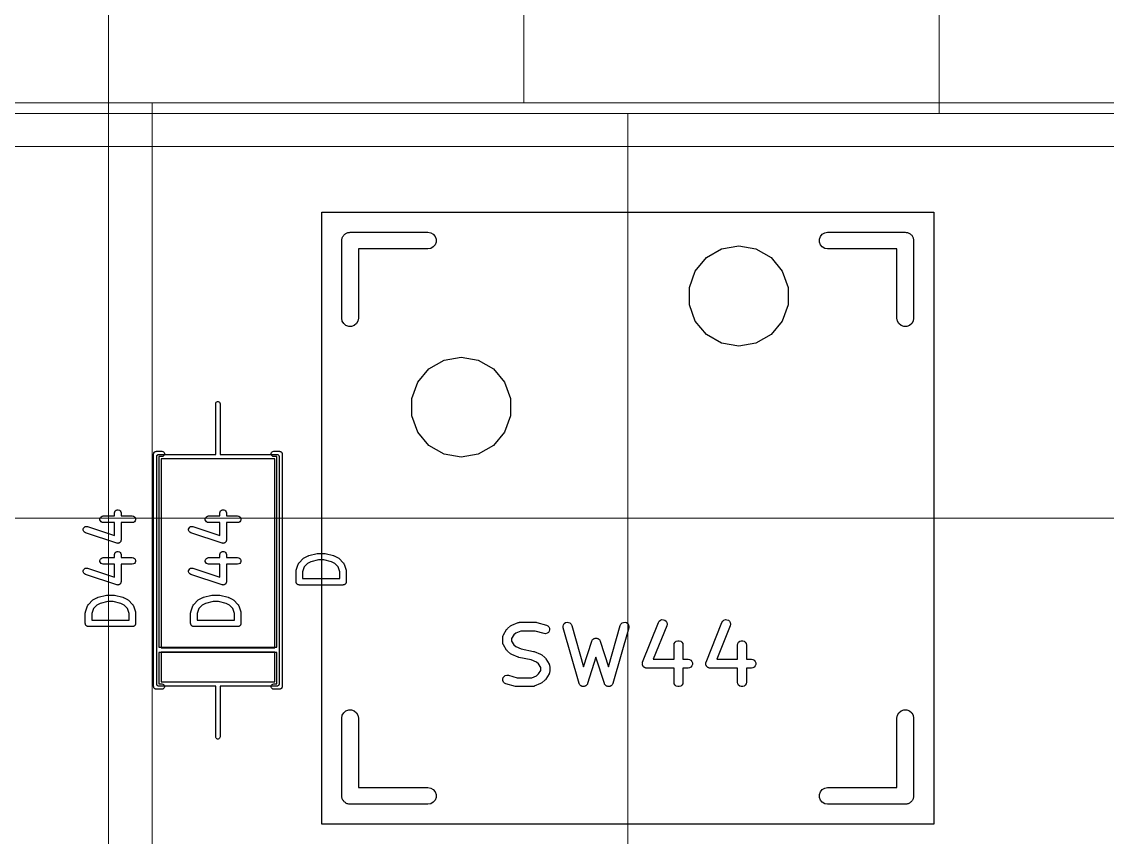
# Model space of a CAD drawing. Header units: millimetres. Extents: x 24 to 200, y 24 to 188.
# Drawn here: x 118.04 to 142.87, y 53.33 to 71.98 of the extents above; entities that cross this region are included whole.
import ezdxf

# ---------------------------------------------------------------- set-up
doc = ezdxf.new("R2010")
doc.units = ezdxf.units.MM
for name, color, linetype in [('3_SwitchPlate', 6, 'Continuous'), ('6_右天板', 230, 'Continuous'), ('7_PCBサンプル', 7, 'Continuous')]:
    doc.layers.add(name, color=color, linetype=linetype)
doc.layers.add('補助線', color=4, linetype='Continuous', lineweight=5, transparency=0.5)

# ---------------------------------------------------------------- blocks, each defined once
blk = doc.blocks.new('hhskb2-F.SilkS')
at = {"layer": '7_PCBサンプル'}
for p, q in [((112.334, -119.65), (112.337, -119.634)), ((112.334, -121.428), (112.334, -119.65)), ((112.337, -119.617), (112.343, -119.601)), ((112.337, -119.634), (112.337, -119.617)), ((112.343, -119.601), (112.346, -119.585)), ((112.346, -119.585), (112.354, -119.57)), ((112.354, -119.57), (112.36, -119.555)), ((112.36, -119.555), (112.371, -119.542)), ((112.371, -119.542), (112.379, -119.528)), ((112.379, -119.528), (112.392, -119.517)), ((112.392, -119.517), (112.403, -119.504)), ((112.403, -119.504), (112.417, -119.496)), ((112.417, -119.496), (112.43, -119.485)), ((112.43, -119.485), (112.445, -119.479)), ((112.445, -119.479), (112.46, -119.471)), ((112.46, -119.471), (112.476, -119.468)), ((112.476, -119.468), (112.492, -119.462)), ((112.492, -119.462), (112.509, -119.462)), ((112.509, -119.462), (112.525, -119.459)), ((112.525, -119.459), (114.303, -119.459)), ((114.303, -119.459), (114.368, -119.471)), ((114.368, -119.471), (114.425, -119.504)), ((114.425, -119.504), (114.468, -119.555)), ((114.468, -119.555), (114.491, -119.617)), ((114.491, -119.683), (114.468, -119.745)), ((114.491, -119.617), (114.491, -119.683)), ((123.259, -119.617), (123.282, -119.555)), ((123.259, -119.683), (123.259, -119.617)), ((123.282, -119.745), (123.259, -119.683)), ((123.282, -119.555), (123.325, -119.504)), ((123.325, -119.504), (123.382, -119.471)), ((123.382, -119.471), (123.447, -119.459)), ((123.447, -119.459), (125.225, -119.459)), ((125.225, -119.459), (125.241, -119.462)), ((125.241, -119.462), (125.258, -119.462)), ((125.258, -119.462), (125.274, -119.468)), ((125.274, -119.468), (125.29, -119.471)), ((125.29, -119.471), (125.305, -119.479)), ((125.305, -119.479), (125.32, -119.485)), ((125.32, -119.485), (125.333, -119.496)), ((125.333, -119.496), (125.347, -119.504)), ((125.347, -119.504), (125.358, -119.517)), ((125.358, -119.517), (125.371, -119.528)), ((125.371, -119.528), (125.379, -119.542)), ((125.379, -119.542), (125.39, -119.555)), ((125.39, -119.555), (125.396, -119.57)), ((125.396, -119.57), (125.404, -119.585)), ((125.404, -119.585), (125.407, -119.601)), ((125.407, -119.601), (125.413, -119.617)), ((125.413, -119.617), (125.413, -119.634)), ((125.413, -119.634), (125.415, -119.65)), ((125.415, -119.65), (125.415, -121.428)), ((114.303, -119.84), (112.715, -119.84)), ((112.715, -119.84), (112.715, -121.428)), ((114.368, -119.829), (114.303, -119.84)), ((114.425, -119.796), (114.368, -119.829)), ((114.468, -119.745), (114.425, -119.796)), ((120.677, -120.041), (121.023, -119.842)), ((121.023, -119.842), (121.415, -119.773)), ((121.415, -119.773), (121.807, -119.842)), ((121.807, -119.842), (122.153, -120.041)), ((123.325, -119.796), (123.282, -119.745)), ((123.382, -119.829), (123.325, -119.796)), ((123.447, -119.84), (123.382, -119.829)), ((125.034, -119.84), (123.447, -119.84)), ((125.034, -121.428), (125.034, -119.84)), ((120.421, -120.346), (120.677, -120.041)), ((122.153, -120.041), (122.409, -120.346)), ((120.285, -120.721), (120.421, -120.346)), ((122.409, -120.346), (122.545, -120.721)), ((120.285, -121.119), (120.285, -120.721)), ((122.545, -120.721), (122.545, -121.119)), ((120.421, -121.494), (120.285, -121.119)), ((122.545, -121.119), (122.409, -121.494)), ((112.346, -121.493), (112.334, -121.428)), ((112.715, -121.428), (112.704, -121.493)), ((125.046, -121.493), (125.034, -121.428)), ((125.415, -121.428), (125.404, -121.493)), ((112.379, -121.55), (112.346, -121.493)), ((112.43, -121.593), (112.379, -121.55)), ((112.492, -121.616), (112.43, -121.593)), ((112.558, -121.616), (112.492, -121.616)), ((112.62, -121.593), (112.558, -121.616)), ((112.671, -121.55), (112.62, -121.593)), ((112.704, -121.493), (112.671, -121.55)), ((120.677, -121.799), (120.421, -121.494)), ((122.409, -121.494), (122.153, -121.799)), ((125.079, -121.55), (125.046, -121.493)), ((125.13, -121.593), (125.079, -121.55)), ((125.192, -121.616), (125.13, -121.593)), ((125.258, -121.616), (125.192, -121.616)), ((125.32, -121.593), (125.258, -121.616)), ((125.371, -121.55), (125.32, -121.593)), ((125.404, -121.493), (125.371, -121.55)), ((121.023, -121.998), (120.677, -121.799)), ((122.153, -121.799), (121.807, -121.998)), ((121.415, -122.067), (121.023, -121.998)), ((121.807, -121.998), (121.415, -122.067)), ((114.327, -122.581), (114.673, -122.382)), ((114.673, -122.382), (115.065, -122.313)), ((115.065, -122.313), (115.457, -122.382)), ((115.457, -122.382), (115.803, -122.581)), ((114.071, -122.886), (114.327, -122.581)), ((115.803, -122.581), (116.059, -122.886)), ((113.935, -123.261), (114.071, -122.886)), ((116.059, -122.886), (116.195, -123.261)), ((113.935, -123.659), (113.935, -123.261)), ((116.195, -123.261), (116.195, -123.659)), ((114.071, -124.034), (113.935, -123.659)), ((116.195, -123.659), (116.059, -124.034)), ((114.327, -124.339), (114.071, -124.034)), ((116.059, -124.034), (115.803, -124.339)), ((114.673, -124.538), (114.327, -124.339)), ((115.803, -124.339), (115.457, -124.538)), ((108.03, -124.53), (108.031, -124.525)), ((108.03, -129.85), (108.03, -124.53)), ((108.031, -124.52), (108.033, -124.515)), ((108.031, -124.525), (108.031, -124.52)), ((108.033, -124.515), (108.034, -124.509)), ((108.034, -124.509), (108.036, -124.505)), ((108.036, -124.505), (108.038, -124.5)), ((108.038, -124.5), (108.041, -124.496)), ((108.041, -124.496), (108.044, -124.491)), ((108.044, -124.491), (108.048, -124.488)), ((108.048, -124.488), (108.051, -124.484)), ((108.051, -124.484), (108.056, -124.481)), ((108.056, -124.481), (108.06, -124.478)), ((108.06, -124.478), (108.065, -124.476)), ((108.065, -124.476), (108.069, -124.474)), ((108.069, -124.474), (108.075, -124.473)), ((108.075, -124.473), (108.08, -124.471)), ((108.08, -124.471), (108.085, -124.471)), ((108.085, -124.471), (108.09, -124.47)), ((108.09, -124.47), (108.22, -124.47)), ((108.22, -124.59), (108.15, -124.59)), ((108.15, -124.59), (108.15, -128.95)), ((108.22, -124.47), (108.241, -124.474)), ((108.241, -124.586), (108.22, -124.59)), ((108.241, -124.474), (108.259, -124.484)), ((108.259, -124.576), (108.241, -124.586)), ((108.259, -124.484), (108.272, -124.5)), ((108.272, -124.56), (108.259, -124.576)), ((108.272, -124.5), (108.279, -124.52)), ((108.279, -124.54), (108.272, -124.56)), ((108.279, -124.52), (108.279, -124.54)), ((110.721, -124.52), (110.728, -124.5)), ((110.721, -124.54), (110.721, -124.52)), ((110.728, -124.56), (110.721, -124.54)), ((110.728, -124.5), (110.741, -124.484)), ((110.741, -124.576), (110.728, -124.56)), ((110.741, -124.484), (110.759, -124.474)), ((110.759, -124.586), (110.741, -124.576)), ((110.759, -124.474), (110.78, -124.47)), ((110.78, -124.59), (110.759, -124.586)), ((110.78, -124.47), (110.91, -124.47)), ((110.85, -124.59), (110.78, -124.59)), ((110.85, -128.95), (110.85, -124.59)), ((110.91, -124.47), (110.915, -124.471)), ((110.915, -124.471), (110.92, -124.471)), ((110.92, -124.471), (110.925, -124.473)), ((110.925, -124.473), (110.931, -124.474)), ((110.931, -124.474), (110.935, -124.476)), ((110.935, -124.476), (110.94, -124.478)), ((110.94, -124.478), (110.944, -124.481)), ((110.944, -124.481), (110.949, -124.484)), ((110.949, -124.484), (110.952, -124.488)), ((110.952, -124.488), (110.956, -124.491)), ((110.956, -124.491), (110.959, -124.496)), ((110.959, -124.496), (110.962, -124.5)), ((110.962, -124.5), (110.964, -124.505)), ((110.964, -124.505), (110.966, -124.509)), ((110.966, -124.509), (110.967, -124.515)), ((110.967, -124.515), (110.969, -124.52)), ((110.969, -124.52), (110.969, -124.525)), ((110.969, -124.525), (110.97, -124.53)), ((110.97, -124.53), (110.97, -129.85)), ((115.065, -124.607), (114.673, -124.538)), ((115.457, -124.538), (115.065, -124.607)), ((107.134, -125.88), (107.139, -125.855)), ((107.134, -125.948), (107.134, -125.88)), ((107.139, -125.855), (107.152, -125.832)), ((107.152, -125.832), (107.172, -125.816)), ((107.172, -125.816), (107.196, -125.807)), ((107.196, -125.807), (107.222, -125.807)), ((107.222, -125.807), (107.247, -125.816)), ((107.247, -125.816), (107.267, -125.832)), ((107.267, -125.832), (107.28, -125.855)), ((107.28, -125.855), (107.284, -125.88)), ((107.284, -125.88), (107.284, -125.948)), ((106.802, -126.01), (106.811, -125.986)), ((106.802, -126.036), (106.802, -126.01)), ((106.811, -126.061), (106.802, -126.036)), ((106.811, -125.986), (106.828, -125.966)), ((106.828, -126.081), (106.811, -126.061)), ((106.828, -125.966), (106.85, -125.953)), ((106.85, -126.094), (106.828, -126.081)), ((106.85, -125.953), (106.876, -125.948)), ((106.876, -126.098), (106.85, -126.094)), ((106.876, -125.948), (107.134, -125.948)), ((107.134, -126.098), (106.876, -126.098)), ((107.134, -126.395), (107.134, -126.098)), ((107.284, -125.948), (107.542, -125.948)), ((107.542, -126.098), (107.284, -126.098)), ((107.284, -126.098), (107.284, -126.5)), ((107.542, -125.948), (107.568, -125.953)), ((107.568, -126.094), (107.542, -126.098)), ((107.568, -125.953), (107.591, -125.966)), ((107.591, -126.081), (107.568, -126.094)), ((107.591, -125.966), (107.607, -125.986)), ((107.607, -126.061), (107.591, -126.081)), ((107.607, -125.986), (107.616, -126.01)), ((107.616, -126.036), (107.607, -126.061)), ((107.616, -126.01), (107.616, -126.036)), ((106.421, -126.25), (106.429, -126.226)), ((106.421, -126.276), (106.421, -126.25)), ((106.431, -126.301), (106.421, -126.276)), ((106.429, -126.226), (106.445, -126.205)), ((106.448, -126.32), (106.431, -126.301)), ((106.445, -126.205), (106.467, -126.192)), ((106.471, -126.333), (106.448, -126.32)), ((106.467, -126.192), (106.493, -126.186)), ((107.185, -126.571), (106.471, -126.333)), ((106.493, -126.186), (106.518, -126.19)), ((106.518, -126.19), (107.134, -126.395)), ((107.191, -126.571), (107.185, -126.571)), ((107.196, -126.573), (107.191, -126.571)), ((107.204, -126.573), (107.196, -126.573)), ((107.211, -126.574), (107.204, -126.573)), ((107.217, -126.573), (107.211, -126.574)), ((107.222, -126.573), (107.217, -126.573)), ((107.229, -126.571), (107.222, -126.573)), ((107.237, -126.569), (107.229, -126.571)), ((107.241, -126.566), (107.237, -126.569)), ((107.247, -126.564), (107.241, -126.566)), ((107.252, -126.56), (107.247, -126.564)), ((107.259, -126.556), (107.252, -126.56)), ((107.262, -126.551), (107.259, -126.556)), ((107.267, -126.548), (107.262, -126.551)), ((107.27, -126.541), (107.267, -126.548)), ((107.275, -126.535), (107.27, -126.541)), ((107.277, -126.53), (107.275, -126.535)), ((107.28, -126.525), (107.277, -126.53)), ((107.281, -126.518), (107.28, -126.525)), ((107.283, -126.511), (107.281, -126.518)), ((107.284, -126.5), (107.283, -126.505)), ((107.283, -126.505), (107.283, -126.511)), ((107.134, -126.833), (107.139, -126.807)), ((107.134, -126.901), (107.134, -126.833)), ((107.139, -126.807), (107.152, -126.785)), ((107.152, -126.785), (107.172, -126.768)), ((107.172, -126.768), (107.196, -126.759)), ((107.196, -126.759), (107.222, -126.759)), ((107.222, -126.759), (107.247, -126.768)), ((107.247, -126.768), (107.267, -126.785)), ((107.267, -126.785), (107.28, -126.807)), ((107.28, -126.807), (107.284, -126.833)), ((107.284, -126.833), (107.284, -126.901)), ((106.445, -127.158), (106.467, -127.144)), ((106.467, -127.144), (106.493, -127.139)), ((106.493, -127.139), (106.518, -127.143)), ((106.518, -127.143), (107.134, -127.348)), ((106.802, -126.963), (106.811, -126.938)), ((106.802, -126.989), (106.802, -126.963)), ((106.811, -127.013), (106.802, -126.989)), ((106.811, -126.938), (106.828, -126.918)), ((106.828, -127.033), (106.811, -127.013)), ((106.828, -126.918), (106.85, -126.905)), ((106.85, -127.046), (106.828, -127.033)), ((106.85, -126.905), (106.876, -126.901)), ((106.876, -127.051), (106.85, -127.046)), ((106.876, -126.901), (107.134, -126.901)), ((107.134, -127.051), (106.876, -127.051)), ((107.134, -127.348), (107.134, -127.051)), ((107.284, -126.901), (107.542, -126.901)), ((107.542, -127.051), (107.284, -127.051)), ((107.284, -127.051), (107.284, -127.452)), ((107.542, -126.901), (107.568, -126.905)), ((107.568, -127.046), (107.542, -127.051)), ((107.568, -126.905), (107.591, -126.918)), ((107.591, -127.033), (107.568, -127.046)), ((107.591, -126.918), (107.607, -126.938)), ((107.607, -127.013), (107.591, -127.033)), ((107.607, -126.938), (107.616, -126.963)), ((107.616, -126.989), (107.607, -127.013)), ((107.616, -126.963), (107.616, -126.989)), ((106.421, -127.203), (106.429, -127.178)), ((106.421, -127.229), (106.421, -127.203)), ((106.431, -127.253), (106.421, -127.229)), ((106.429, -127.178), (106.445, -127.158)), ((106.448, -127.273), (106.431, -127.253)), ((106.471, -127.285), (106.448, -127.273)), ((107.185, -127.523), (106.471, -127.285)), ((107.191, -127.524), (107.185, -127.523)), ((107.196, -127.526), (107.191, -127.524)), ((107.204, -127.526), (107.196, -127.526)), ((107.211, -127.527), (107.204, -127.526)), ((107.217, -127.526), (107.211, -127.527)), ((107.222, -127.526), (107.217, -127.526)), ((107.229, -127.523), (107.222, -127.526)), ((107.237, -127.522), (107.229, -127.523)), ((107.241, -127.519), (107.237, -127.522)), ((107.247, -127.517), (107.241, -127.519)), ((107.252, -127.512), (107.247, -127.517)), ((107.259, -127.508), (107.252, -127.512)), ((107.262, -127.504), (107.259, -127.508)), ((107.267, -127.5), (107.262, -127.504)), ((107.27, -127.494), (107.267, -127.5)), ((107.275, -127.488), (107.27, -127.494)), ((107.277, -127.482), (107.275, -127.488)), ((107.28, -127.478), (107.277, -127.482)), ((107.281, -127.47), (107.28, -127.478)), ((107.283, -127.463), (107.281, -127.47)), ((107.284, -127.452), (107.283, -127.457)), ((107.283, -127.457), (107.283, -127.463)), ((106.537, -127.97), (106.632, -127.875)), ((106.632, -127.875), (106.642, -127.868)), ((106.642, -127.868), (106.652, -127.861)), ((106.652, -127.861), (106.747, -127.813)), ((106.747, -127.813), (106.755, -127.811)), ((106.755, -127.811), (106.762, -127.808)), ((106.762, -127.808), (106.953, -127.76)), ((106.953, -127.76), (106.962, -127.759)), ((106.962, -127.759), (106.971, -127.758)), ((106.971, -127.758), (107.114, -127.758)), ((107.114, -127.758), (107.123, -127.759)), ((107.123, -127.759), (107.132, -127.76)), ((107.132, -127.76), (107.322, -127.808)), ((107.322, -127.808), (107.33, -127.811)), ((107.33, -127.811), (107.338, -127.813)), ((107.338, -127.813), (107.433, -127.861)), ((107.433, -127.861), (107.443, -127.868)), ((107.443, -127.868), (107.453, -127.875)), ((107.453, -127.875), (107.548, -127.97)), ((106.471, -128.142), (106.519, -128)), ((106.519, -128), (106.521, -127.996)), ((106.521, -127.996), (106.522, -127.992)), ((106.522, -127.992), (106.527, -127.984)), ((106.527, -127.984), (106.531, -127.977)), ((106.531, -127.977), (106.534, -127.974)), ((106.534, -127.974), (106.537, -127.97)), ((106.656, -128.064), (106.617, -128.178)), ((106.73, -127.99), (106.656, -128.064)), ((106.807, -127.951), (106.73, -127.99)), ((106.98, -127.908), (106.807, -127.951)), ((107.105, -127.908), (106.98, -127.908)), ((107.278, -127.951), (107.105, -127.908)), ((107.355, -127.99), (107.278, -127.951)), ((107.429, -128.064), (107.355, -127.99)), ((107.467, -128.178), (107.429, -128.064)), ((107.548, -127.97), (107.55, -127.974)), ((107.55, -127.974), (107.554, -127.977)), ((107.554, -127.977), (107.558, -127.984)), ((107.558, -127.984), (107.563, -127.992)), ((107.563, -127.992), (107.564, -127.996)), ((107.564, -127.996), (107.566, -128)), ((107.566, -128), (107.614, -128.142)), ((106.467, -128.166), (106.469, -128.154)), ((106.467, -128.404), (106.467, -128.166)), ((106.469, -128.154), (106.471, -128.142)), ((106.617, -128.178), (106.617, -128.329)), ((106.617, -128.329), (107.467, -128.329)), ((107.467, -128.329), (107.467, -128.178)), ((107.614, -128.142), (107.615, -128.154)), ((107.615, -128.154), (107.617, -128.166)), ((107.617, -128.166), (107.617, -128.404)), ((116.223, -128.446), (116.368, -128.386)), ((116.368, -128.386), (116.371, -128.385)), ((116.371, -128.385), (116.373, -128.384)), ((116.373, -128.384), (116.388, -128.381)), ((116.388, -128.381), (116.403, -128.378)), ((116.403, -128.378), (116.405, -128.378)), ((116.405, -128.378), (116.408, -128.378)), ((116.408, -128.378), (116.77, -128.378)), ((116.77, -128.378), (116.784, -128.38)), ((116.784, -128.38), (116.798, -128.382)), ((116.798, -128.382), (117.015, -128.442)), ((117.423, -128.409), (117.452, -128.388)), ((117.452, -128.388), (117.486, -128.378)), ((117.486, -128.378), (117.521, -128.381)), ((117.521, -128.381), (117.553, -128.395)), ((118.746, -128.395), (118.778, -128.381)), ((118.778, -128.381), (118.813, -128.378)), ((118.813, -128.378), (118.847, -128.388)), ((118.847, -128.388), (118.875, -128.409)), ((119.216, -129.288), (119.579, -128.381)), ((119.579, -128.381), (119.598, -128.351)), ((119.598, -128.351), (119.625, -128.33)), ((119.625, -128.33), (119.659, -128.318)), ((119.659, -128.318), (119.694, -128.32)), ((119.694, -128.32), (119.727, -128.333)), ((119.727, -128.333), (119.753, -128.356)), ((119.753, -128.356), (119.77, -128.387)), ((119.77, -128.387), (119.775, -128.422)), ((120.668, -129.288), (121.03, -128.381)), ((121.03, -128.381), (121.049, -128.351)), ((121.049, -128.351), (121.077, -128.33)), ((121.077, -128.33), (121.11, -128.318)), ((121.11, -128.318), (121.145, -128.32)), ((121.145, -128.32), (121.178, -128.333)), ((121.178, -128.333), (121.205, -128.356)), ((121.205, -128.356), (121.221, -128.387)), ((121.221, -128.387), (121.226, -128.422)), ((106.469, -128.411), (106.467, -128.404)), ((106.469, -128.417), (106.469, -128.411)), ((106.471, -128.423), (106.469, -128.417)), ((106.472, -128.43), (106.471, -128.423)), ((106.475, -128.436), (106.472, -128.43)), ((106.477, -128.442), (106.475, -128.436)), ((106.482, -128.447), (106.477, -128.442)), ((106.485, -128.452), (106.482, -128.447)), ((106.49, -128.457), (106.485, -128.452)), ((106.494, -128.462), (106.49, -128.457)), ((106.5, -128.465), (106.494, -128.462)), ((106.505, -128.469), (106.5, -128.465)), ((106.511, -128.471), (106.505, -128.469)), ((106.517, -128.475), (106.511, -128.471)), ((106.523, -128.476), (106.517, -128.475)), ((106.529, -128.478), (106.523, -128.476)), ((106.536, -128.478), (106.529, -128.478)), ((106.542, -128.479), (106.536, -128.478)), ((107.542, -128.479), (106.542, -128.479)), ((107.549, -128.478), (107.542, -128.479)), ((107.555, -128.478), (107.549, -128.478)), ((107.562, -128.476), (107.555, -128.478)), ((107.568, -128.475), (107.562, -128.476)), ((107.574, -128.471), (107.568, -128.475)), ((107.58, -128.469), (107.574, -128.471)), ((107.585, -128.465), (107.58, -128.469)), ((107.591, -128.462), (107.585, -128.465)), ((107.595, -128.457), (107.591, -128.462)), ((107.6, -128.452), (107.595, -128.457)), ((107.603, -128.447), (107.6, -128.452)), ((107.607, -128.442), (107.603, -128.447)), ((107.61, -128.436), (107.607, -128.442)), ((107.613, -128.43), (107.61, -128.436)), ((107.614, -128.423), (107.613, -128.43)), ((107.616, -128.417), (107.614, -128.423)), ((107.617, -128.404), (107.616, -128.411)), ((107.616, -128.411), (107.616, -128.417)), ((116.03, -128.669), (116.103, -128.548)), ((116.103, -128.548), (116.114, -128.535)), ((116.114, -128.535), (116.125, -128.522)), ((116.125, -128.522), (116.197, -128.462)), ((116.197, -128.462), (116.211, -128.454)), ((116.211, -128.454), (116.223, -128.446)), ((116.316, -128.628), (116.268, -128.668)), ((116.428, -128.581), (116.316, -128.628)), ((116.757, -128.581), (116.428, -128.581)), ((116.961, -128.638), (116.757, -128.581)), ((117.03, -128.632), (116.996, -128.641)), ((117.015, -128.442), (117.047, -128.457)), ((117.059, -128.612), (117.03, -128.632)), ((117.047, -128.457), (117.072, -128.482)), ((117.08, -128.584), (117.059, -128.612)), ((117.072, -128.482), (117.087, -128.515)), ((117.089, -128.55), (117.08, -128.584)), ((117.087, -128.515), (117.089, -128.55)), ((117.395, -128.472), (117.403, -128.438)), ((117.398, -128.507), (117.395, -128.472)), ((117.761, -129.777), (117.398, -128.507)), ((117.403, -128.438), (117.423, -128.409)), ((117.553, -128.395), (117.578, -128.42)), ((117.578, -128.42), (117.594, -128.452)), ((117.594, -128.452), (117.865, -129.399)), ((118.434, -129.399), (118.705, -128.452)), ((118.9, -128.507), (118.537, -129.777)), ((118.705, -128.452), (118.72, -128.42)), ((118.72, -128.42), (118.746, -128.395)), ((118.875, -128.409), (118.895, -128.438)), ((118.895, -128.438), (118.904, -128.472)), ((118.904, -128.472), (118.9, -128.507)), ((119.768, -128.457), (119.46, -129.225)), ((119.775, -128.422), (119.768, -128.457)), ((121.219, -128.457), (120.912, -129.225)), ((121.226, -128.422), (121.219, -128.457)), ((116.016, -128.721), (116.017, -128.712)), ((116.016, -128.842), (116.016, -128.721)), ((116.017, -128.852), (116.016, -128.842)), ((116.017, -128.712), (116.018, -128.702)), ((116.018, -128.862), (116.017, -128.852)), ((116.018, -128.702), (116.02, -128.695)), ((116.02, -128.869), (116.018, -128.862)), ((116.02, -128.695), (116.022, -128.687)), ((116.022, -128.877), (116.02, -128.869)), ((116.022, -128.687), (116.027, -128.678)), ((116.027, -128.886), (116.022, -128.877)), ((116.027, -128.678), (116.03, -128.669)), ((116.268, -128.668), (116.219, -128.75)), ((116.219, -128.75), (116.219, -128.814)), ((116.219, -128.814), (116.268, -128.896)), ((116.996, -128.641), (116.961, -128.638)), ((117.865, -129.399), (118.053, -128.811)), ((118.053, -128.811), (118.054, -128.808)), ((118.054, -128.808), (118.055, -128.804)), ((118.055, -128.804), (118.063, -128.792)), ((118.063, -128.792), (118.069, -128.78)), ((118.069, -128.78), (118.072, -128.777)), ((118.072, -128.777), (118.074, -128.774)), ((118.074, -128.774), (118.085, -128.766)), ((118.085, -128.766), (118.095, -128.756)), ((118.095, -128.756), (118.099, -128.755)), ((118.099, -128.755), (118.102, -128.752)), ((118.102, -128.752), (118.115, -128.748)), ((118.115, -128.748), (118.128, -128.743)), ((118.128, -128.743), (118.132, -128.743)), ((118.132, -128.743), (118.136, -128.742)), ((118.136, -128.742), (118.149, -128.742)), ((118.149, -128.742), (118.163, -128.742)), ((118.163, -128.742), (118.167, -128.743)), ((118.167, -128.743), (118.171, -128.743)), ((118.171, -128.743), (118.184, -128.748)), ((118.184, -128.748), (118.197, -128.752)), ((118.197, -128.752), (118.2, -128.755)), ((118.2, -128.755), (118.204, -128.756)), ((118.204, -128.756), (118.214, -128.766)), ((118.214, -128.766), (118.224, -128.774)), ((118.224, -128.774), (118.227, -128.777)), ((118.227, -128.777), (118.23, -128.78)), ((118.23, -128.78), (118.236, -128.792)), ((118.236, -128.792), (118.243, -128.804)), ((118.243, -128.804), (118.244, -128.808)), ((118.244, -128.808), (118.246, -128.811)), ((118.246, -128.811), (118.434, -129.399)), ((119.935, -128.903), (119.941, -128.868)), ((119.941, -128.868), (119.958, -128.838)), ((119.958, -128.838), (119.985, -128.815)), ((119.985, -128.815), (120.018, -128.803)), ((120.018, -128.803), (120.054, -128.803)), ((120.054, -128.803), (120.087, -128.815)), ((120.087, -128.815), (120.114, -128.838)), ((120.114, -128.838), (120.132, -128.868)), ((120.132, -128.868), (120.138, -128.903)), ((121.386, -128.903), (121.392, -128.868)), ((121.392, -128.868), (121.41, -128.838)), ((121.41, -128.838), (121.437, -128.815)), ((121.437, -128.815), (121.47, -128.803)), ((121.47, -128.803), (121.505, -128.803)), ((121.505, -128.803), (121.538, -128.815)), ((121.538, -128.815), (121.565, -128.838)), ((121.565, -128.838), (121.583, -128.868)), ((121.583, -128.868), (121.589, -128.903)), ((108.15, -128.95), (110.85, -128.95)), ((110.85, -129.07), (108.15, -129.07)), ((108.15, -129.07), (108.15, -129.79)), ((110.85, -129.79), (110.85, -129.07)), ((116.03, -128.895), (116.027, -128.886)), ((116.103, -129.016), (116.03, -128.895)), ((116.114, -129.028), (116.103, -129.016)), ((116.125, -129.041), (116.114, -129.028)), ((116.197, -129.102), (116.125, -129.041)), ((116.211, -129.109), (116.197, -129.102)), ((116.223, -129.118), (116.211, -129.109)), ((116.368, -129.178), (116.223, -129.118)), ((116.268, -128.896), (116.316, -128.936)), ((116.316, -128.936), (116.438, -128.987)), ((116.438, -128.987), (116.719, -129.045)), ((116.719, -129.045), (116.728, -129.049)), ((116.728, -129.049), (116.737, -129.051)), ((116.737, -129.051), (116.882, -129.111)), ((116.882, -129.111), (116.895, -129.12)), ((116.895, -129.12), (116.908, -129.127)), ((116.908, -129.127), (116.981, -129.188)), ((119.935, -129.225), (119.935, -128.903)), ((120.138, -128.903), (120.138, -129.225)), ((121.386, -129.225), (121.386, -128.903)), ((121.589, -128.903), (121.589, -129.225)), ((116.378, -129.18), (116.368, -129.178)), ((116.387, -129.184), (116.378, -129.18)), ((116.668, -129.242), (116.387, -129.184)), ((116.79, -129.293), (116.668, -129.242)), ((116.837, -129.333), (116.79, -129.293)), ((116.887, -129.415), (116.837, -129.333)), ((116.981, -129.188), (116.992, -129.201)), ((116.992, -129.201), (117.003, -129.213)), ((117.003, -129.213), (117.075, -129.334)), ((117.075, -129.334), (117.079, -129.343)), ((117.079, -129.343), (117.084, -129.352)), ((117.084, -129.352), (117.085, -129.36)), ((117.085, -129.36), (117.088, -129.367)), ((117.088, -129.367), (117.088, -129.377)), ((117.088, -129.377), (117.09, -129.387)), ((118.149, -129.176), (117.956, -129.78)), ((118.343, -129.78), (118.149, -129.176)), ((119.209, -129.323), (119.21, -129.316)), ((119.21, -129.333), (119.209, -129.323)), ((119.21, -129.309), (119.214, -129.299)), ((119.21, -129.316), (119.21, -129.309)), ((119.21, -129.344), (119.21, -129.333)), ((119.213, -129.351), (119.21, -129.344)), ((119.214, -129.358), (119.213, -129.351)), ((119.214, -129.299), (119.216, -129.288)), ((119.219, -129.367), (119.214, -129.358)), ((119.222, -129.377), (119.219, -129.367)), ((119.227, -129.383), (119.222, -129.377)), ((119.46, -129.225), (119.935, -129.225)), ((120.138, -129.225), (120.254, -129.225)), ((120.254, -129.225), (120.289, -129.231)), ((120.289, -129.231), (120.319, -129.248)), ((120.319, -129.248), (120.342, -129.275)), ((120.342, -129.377), (120.319, -129.404)), ((120.342, -129.275), (120.354, -129.309)), ((120.354, -129.344), (120.342, -129.377)), ((120.354, -129.309), (120.354, -129.344)), ((120.66, -129.323), (120.662, -129.316)), ((120.662, -129.333), (120.66, -129.323)), ((120.662, -129.309), (120.665, -129.299)), ((120.662, -129.316), (120.662, -129.309)), ((120.662, -129.344), (120.662, -129.333)), ((120.664, -129.351), (120.662, -129.344)), ((120.665, -129.358), (120.664, -129.351)), ((120.665, -129.299), (120.668, -129.288)), ((120.67, -129.367), (120.665, -129.358)), ((120.674, -129.377), (120.67, -129.367)), ((120.679, -129.383), (120.674, -129.377)), ((120.912, -129.225), (121.386, -129.225)), ((121.589, -129.225), (121.705, -129.225)), ((121.705, -129.225), (121.74, -129.231)), ((121.74, -129.231), (121.771, -129.248)), ((121.771, -129.248), (121.793, -129.275)), ((121.793, -129.377), (121.771, -129.404)), ((121.793, -129.275), (121.805, -129.309)), ((121.805, -129.344), (121.793, -129.377)), ((121.805, -129.309), (121.805, -129.344)), ((116.026, -129.645), (116.046, -129.617)), ((116.046, -129.617), (116.075, -129.597)), ((116.075, -129.597), (116.109, -129.588)), ((116.109, -129.588), (116.144, -129.591)), ((116.144, -129.591), (116.349, -129.648)), ((116.678, -129.648), (116.79, -129.601)), ((116.79, -129.601), (116.837, -129.562)), ((116.837, -129.562), (116.887, -129.479)), ((116.887, -129.479), (116.887, -129.415)), ((117.075, -129.56), (117.003, -129.681)), ((117.079, -129.551), (117.075, -129.56)), ((117.084, -129.542), (117.079, -129.551)), ((117.085, -129.534), (117.084, -129.542)), ((117.088, -129.527), (117.085, -129.534)), ((117.09, -129.508), (117.088, -129.517)), ((117.088, -129.517), (117.088, -129.527)), ((117.09, -129.387), (117.09, -129.508)), ((119.231, -129.389), (119.227, -129.383)), ((119.238, -129.396), (119.231, -129.389)), ((119.245, -129.404), (119.238, -129.396)), ((119.251, -129.408), (119.245, -129.404)), ((119.257, -129.413), (119.251, -129.408)), ((119.267, -129.416), (119.257, -129.413)), ((119.276, -129.422), (119.267, -129.416)), ((119.283, -129.423), (119.276, -129.422)), ((119.29, -129.426), (119.283, -129.423)), ((119.3, -129.426), (119.29, -129.426)), ((119.31, -129.428), (119.3, -129.426)), ((119.935, -129.428), (119.31, -129.428)), ((119.935, -129.75), (119.935, -129.428)), ((120.254, -129.428), (120.138, -129.428)), ((120.138, -129.428), (120.138, -129.75)), ((120.289, -129.422), (120.254, -129.428)), ((120.319, -129.404), (120.289, -129.422)), ((120.682, -129.389), (120.679, -129.383)), ((120.69, -129.396), (120.682, -129.389)), ((120.697, -129.404), (120.69, -129.396)), ((120.703, -129.408), (120.697, -129.404)), ((120.708, -129.413), (120.703, -129.408)), ((120.718, -129.416), (120.708, -129.413)), ((120.727, -129.422), (120.718, -129.416)), ((120.734, -129.423), (120.727, -129.422)), ((120.741, -129.426), (120.734, -129.423)), ((120.752, -129.426), (120.741, -129.426)), ((120.762, -129.428), (120.752, -129.426)), ((121.386, -129.428), (120.762, -129.428)), ((121.386, -129.75), (121.386, -129.428)), ((121.705, -129.428), (121.589, -129.428)), ((121.589, -129.428), (121.589, -129.75)), ((121.74, -129.422), (121.705, -129.428)), ((121.771, -129.404), (121.74, -129.422)), ((108.031, -129.855), (108.03, -129.85)), ((108.031, -129.86), (108.031, -129.855)), ((108.033, -129.865), (108.031, -129.86)), ((108.034, -129.871), (108.033, -129.865)), ((108.036, -129.875), (108.034, -129.871)), ((108.038, -129.88), (108.036, -129.875)), ((108.15, -129.79), (108.22, -129.79)), ((108.22, -129.79), (108.241, -129.794)), ((108.241, -129.794), (108.259, -129.804)), ((108.259, -129.804), (108.272, -129.82)), ((108.272, -129.82), (108.279, -129.84)), ((108.279, -129.86), (108.272, -129.88)), ((108.279, -129.84), (108.279, -129.86)), ((110.721, -129.84), (110.728, -129.82)), ((110.721, -129.86), (110.721, -129.84)), ((110.728, -129.88), (110.721, -129.86)), ((110.728, -129.82), (110.741, -129.804)), ((110.741, -129.804), (110.759, -129.794)), ((110.759, -129.794), (110.78, -129.79)), ((110.78, -129.79), (110.85, -129.79)), ((110.964, -129.875), (110.962, -129.88)), ((110.966, -129.871), (110.964, -129.875)), ((110.967, -129.865), (110.966, -129.871)), ((110.969, -129.86), (110.967, -129.865)), ((110.97, -129.85), (110.969, -129.855)), ((110.969, -129.855), (110.969, -129.86)), ((116.016, -129.679), (116.026, -129.645)), ((116.019, -129.714), (116.016, -129.679)), ((116.034, -129.747), (116.019, -129.714)), ((116.058, -129.772), (116.034, -129.747)), ((116.09, -129.787), (116.058, -129.772)), ((116.308, -129.847), (116.09, -129.787)), ((116.321, -129.849), (116.308, -129.847)), ((116.335, -129.851), (116.321, -129.849)), ((116.698, -129.851), (116.335, -129.851)), ((116.349, -129.648), (116.678, -129.648)), ((116.7, -129.851), (116.698, -129.851)), ((116.703, -129.851), (116.7, -129.851)), ((116.717, -129.848), (116.703, -129.851)), ((116.733, -129.845), (116.717, -129.848)), ((116.735, -129.844), (116.733, -129.845)), ((116.737, -129.843), (116.735, -129.844)), ((116.882, -129.783), (116.737, -129.843)), ((116.895, -129.775), (116.882, -129.783)), ((116.908, -129.767), (116.895, -129.775)), ((116.981, -129.707), (116.908, -129.767)), ((116.992, -129.694), (116.981, -129.707)), ((117.003, -129.681), (116.992, -129.694)), ((117.764, -129.783), (117.761, -129.777)), ((117.765, -129.788), (117.764, -129.783)), ((117.771, -129.798), (117.765, -129.788)), ((117.777, -129.809), (117.771, -129.798)), ((117.781, -129.813), (117.777, -129.809)), ((117.784, -129.818), (117.781, -129.813)), ((117.793, -129.825), (117.784, -129.818)), ((117.802, -129.834), (117.793, -129.825)), ((117.807, -129.836), (117.802, -129.834)), ((117.812, -129.839), (117.807, -129.836)), ((117.823, -129.843), (117.812, -129.839)), ((117.834, -129.848), (117.823, -129.843)), ((117.84, -129.848), (117.834, -129.848)), ((117.845, -129.85), (117.84, -129.848)), ((117.857, -129.85), (117.845, -129.85)), ((117.87, -129.851), (117.857, -129.85)), ((117.875, -129.849), (117.87, -129.851)), ((117.881, -129.849), (117.875, -129.849)), ((117.892, -129.844), (117.881, -129.849)), ((117.903, -129.841), (117.892, -129.844)), ((117.908, -129.838), (117.903, -129.841)), ((117.913, -129.835), (117.908, -129.838)), ((117.922, -129.827), (117.913, -129.835)), ((117.932, -129.82), (117.922, -129.827)), ((117.935, -129.816), (117.932, -129.82)), ((117.939, -129.812), (117.935, -129.816)), ((117.945, -129.801), (117.939, -129.812)), ((117.952, -129.791), (117.945, -129.801)), ((117.953, -129.785), (117.952, -129.791)), ((117.956, -129.78), (117.953, -129.785)), ((118.345, -129.785), (118.343, -129.78)), ((118.347, -129.791), (118.345, -129.785)), ((118.354, -129.801), (118.347, -129.791)), ((118.359, -129.812), (118.354, -129.801)), ((118.363, -129.816), (118.359, -129.812)), ((118.367, -129.82), (118.363, -129.816)), ((118.376, -129.827), (118.367, -129.82)), ((118.385, -129.835), (118.376, -129.827)), ((118.391, -129.838), (118.385, -129.835)), ((118.395, -129.841), (118.391, -129.838)), ((118.407, -129.844), (118.395, -129.841)), ((118.418, -129.849), (118.407, -129.844)), ((118.424, -129.849), (118.418, -129.849)), ((118.429, -129.851), (118.424, -129.849)), ((118.441, -129.85), (118.429, -129.851)), ((118.453, -129.85), (118.441, -129.85)), ((118.459, -129.848), (118.453, -129.85)), ((118.464, -129.848), (118.459, -129.848)), ((118.475, -129.843), (118.464, -129.848)), ((118.487, -129.839), (118.475, -129.843)), ((118.491, -129.836), (118.487, -129.839)), ((118.496, -129.834), (118.491, -129.836)), ((118.505, -129.825), (118.496, -129.834)), ((118.515, -129.818), (118.505, -129.825)), ((118.518, -129.813), (118.515, -129.818)), ((118.522, -129.809), (118.518, -129.813)), ((118.527, -129.798), (118.522, -129.809)), ((118.534, -129.788), (118.527, -129.798)), ((118.535, -129.783), (118.534, -129.788)), ((118.537, -129.777), (118.535, -129.783)), ((119.941, -129.784), (119.935, -129.75)), ((119.958, -129.815), (119.941, -129.784)), ((119.985, -129.838), (119.958, -129.815)), ((120.018, -129.85), (119.985, -129.838)), ((120.054, -129.85), (120.018, -129.85)), ((120.087, -129.838), (120.054, -129.85)), ((120.114, -129.815), (120.087, -129.838)), ((120.132, -129.784), (120.114, -129.815)), ((120.138, -129.75), (120.132, -129.784)), ((121.392, -129.784), (121.386, -129.75)), ((121.41, -129.815), (121.392, -129.784)), ((121.437, -129.838), (121.41, -129.815)), ((121.47, -129.85), (121.437, -129.838)), ((121.505, -129.85), (121.47, -129.85)), ((121.538, -129.838), (121.505, -129.85)), ((121.565, -129.815), (121.538, -129.838)), ((121.583, -129.784), (121.565, -129.815)), ((121.589, -129.75), (121.583, -129.784)), ((108.041, -129.884), (108.038, -129.88)), ((108.044, -129.889), (108.041, -129.884)), ((108.048, -129.892), (108.044, -129.889)), ((108.051, -129.896), (108.048, -129.892)), ((108.056, -129.899), (108.051, -129.896)), ((108.06, -129.902), (108.056, -129.899)), ((108.065, -129.904), (108.06, -129.902)), ((108.069, -129.906), (108.065, -129.904)), ((108.075, -129.907), (108.069, -129.906)), ((108.08, -129.909), (108.075, -129.907)), ((108.085, -129.909), (108.08, -129.909)), ((108.09, -129.91), (108.085, -129.909)), ((108.22, -129.91), (108.09, -129.91)), ((108.241, -129.906), (108.22, -129.91)), ((108.259, -129.896), (108.241, -129.906)), ((108.272, -129.88), (108.259, -129.896)), ((110.741, -129.896), (110.728, -129.88)), ((110.759, -129.906), (110.741, -129.896)), ((110.78, -129.91), (110.759, -129.906)), ((110.91, -129.91), (110.78, -129.91)), ((110.915, -129.909), (110.91, -129.91)), ((110.92, -129.909), (110.915, -129.909)), ((110.925, -129.907), (110.92, -129.909)), ((110.931, -129.906), (110.925, -129.907)), ((110.935, -129.904), (110.931, -129.906)), ((110.94, -129.902), (110.935, -129.904)), ((110.944, -129.899), (110.94, -129.902)), ((110.949, -129.896), (110.944, -129.899)), ((110.952, -129.892), (110.949, -129.896)), ((110.956, -129.889), (110.952, -129.892)), ((110.959, -129.884), (110.956, -129.889)), ((110.962, -129.88), (110.959, -129.884)), ((112.334, -130.572), (112.346, -130.507)), ((112.334, -132.35), (112.334, -130.572)), ((112.346, -130.507), (112.379, -130.45)), ((112.379, -130.45), (112.43, -130.407)), ((112.43, -130.407), (112.492, -130.384)), ((112.492, -130.384), (112.558, -130.384)), ((112.558, -130.384), (112.62, -130.407)), ((112.62, -130.407), (112.671, -130.45)), ((112.671, -130.45), (112.704, -130.507)), ((112.704, -130.507), (112.715, -130.572)), ((112.715, -130.572), (112.715, -132.159)), ((125.034, -130.572), (125.046, -130.507)), ((125.034, -132.159), (125.034, -130.572)), ((125.046, -130.507), (125.079, -130.45)), ((125.079, -130.45), (125.13, -130.407)), ((125.13, -130.407), (125.192, -130.384)), ((125.192, -130.384), (125.258, -130.384)), ((125.258, -130.384), (125.32, -130.407)), ((125.32, -130.407), (125.371, -130.45)), ((125.371, -130.45), (125.404, -130.507)), ((125.404, -130.507), (125.415, -130.572)), ((125.415, -130.572), (125.415, -132.35)), ((112.337, -132.366), (112.334, -132.35)), ((112.715, -132.159), (114.303, -132.159)), ((114.303, -132.159), (114.368, -132.171)), ((114.368, -132.171), (114.425, -132.204)), ((114.425, -132.204), (114.468, -132.255)), ((114.468, -132.255), (114.491, -132.317)), ((114.491, -132.317), (114.491, -132.383)), ((123.259, -132.317), (123.282, -132.255)), ((123.259, -132.383), (123.259, -132.317)), ((123.282, -132.255), (123.325, -132.204)), ((123.325, -132.204), (123.382, -132.171)), ((123.382, -132.171), (123.447, -132.159)), ((123.447, -132.159), (125.034, -132.159)), ((125.415, -132.35), (125.413, -132.366)), ((112.337, -132.383), (112.337, -132.366)), ((112.343, -132.399), (112.337, -132.383)), ((112.346, -132.415), (112.343, -132.399)), ((112.354, -132.43), (112.346, -132.415)), ((112.36, -132.445), (112.354, -132.43)), ((112.371, -132.458), (112.36, -132.445)), ((112.379, -132.472), (112.371, -132.458)), ((112.392, -132.483), (112.379, -132.472)), ((112.403, -132.496), (112.392, -132.483)), ((112.417, -132.504), (112.403, -132.496)), ((112.43, -132.515), (112.417, -132.504)), ((112.445, -132.521), (112.43, -132.515)), ((112.46, -132.529), (112.445, -132.521)), ((112.476, -132.532), (112.46, -132.529)), ((112.492, -132.538), (112.476, -132.532)), ((112.509, -132.538), (112.492, -132.538)), ((112.525, -132.54), (112.509, -132.538)), ((114.303, -132.54), (112.525, -132.54)), ((114.368, -132.529), (114.303, -132.54)), ((114.425, -132.496), (114.368, -132.529)), ((114.468, -132.445), (114.425, -132.496)), ((114.491, -132.383), (114.468, -132.445)), ((123.282, -132.445), (123.259, -132.383)), ((123.325, -132.496), (123.282, -132.445)), ((123.382, -132.529), (123.325, -132.496)), ((123.447, -132.54), (123.382, -132.529)), ((125.225, -132.54), (123.447, -132.54)), ((125.241, -132.538), (125.225, -132.54)), ((125.258, -132.538), (125.241, -132.538)), ((125.274, -132.532), (125.258, -132.538)), ((125.29, -132.529), (125.274, -132.532)), ((125.305, -132.521), (125.29, -132.529)), ((125.32, -132.515), (125.305, -132.521)), ((125.333, -132.504), (125.32, -132.515)), ((125.347, -132.496), (125.333, -132.504)), ((125.358, -132.483), (125.347, -132.496)), ((125.371, -132.472), (125.358, -132.483)), ((125.379, -132.458), (125.371, -132.472)), ((125.39, -132.445), (125.379, -132.458)), ((125.396, -132.43), (125.39, -132.445)), ((125.404, -132.415), (125.396, -132.43)), ((125.407, -132.399), (125.404, -132.415)), ((125.413, -132.383), (125.407, -132.399)), ((125.413, -132.366), (125.413, -132.383))]:
    blk.add_line(p, q, dxfattribs=at)
blk = doc.blocks.new('hhskb2-F.Fab')
at = {"layer": '7_PCBサンプル'}
for p, q in [((109.45, -123.38), (109.453, -123.363)), ((109.45, -124.54), (109.45, -123.38)), ((109.453, -123.363), (109.462, -123.348)), ((109.462, -123.348), (109.475, -123.337)), ((109.475, -123.337), (109.491, -123.331)), ((109.491, -123.331), (109.509, -123.331)), ((109.509, -123.331), (109.525, -123.337)), ((109.525, -123.337), (109.538, -123.348)), ((109.538, -123.348), (109.547, -123.363)), ((109.547, -123.363), (109.55, -123.38)), ((109.55, -123.38), (109.55, -124.54)), ((108.1, -124.59), (108.101, -124.586)), ((108.1, -129.79), (108.1, -124.59)), ((108.101, -124.581), (108.102, -124.577)), ((108.101, -124.586), (108.101, -124.581)), ((108.102, -124.577), (108.103, -124.573)), ((108.103, -124.573), (108.105, -124.569)), ((108.105, -124.569), (108.107, -124.565)), ((108.107, -124.565), (108.11, -124.562)), ((108.11, -124.562), (108.112, -124.558)), ((108.112, -124.558), (108.115, -124.555)), ((108.115, -124.555), (108.118, -124.552)), ((108.118, -124.552), (108.122, -124.55)), ((108.122, -124.55), (108.125, -124.547)), ((108.125, -124.547), (108.129, -124.545)), ((108.129, -124.545), (108.133, -124.543)), ((108.133, -124.543), (108.137, -124.542)), ((108.137, -124.542), (108.141, -124.541)), ((108.141, -124.541), (108.146, -124.541)), ((108.146, -124.541), (108.15, -124.54)), ((108.15, -124.54), (109.45, -124.54)), ((108.2, -124.64), (108.2, -128.96)), ((110.8, -124.64), (108.2, -124.64)), ((109.55, -124.54), (110.85, -124.54)), ((110.8, -128.96), (110.8, -124.64)), ((110.85, -124.54), (110.854, -124.541)), ((110.854, -124.541), (110.859, -124.541)), ((110.859, -124.541), (110.863, -124.542)), ((110.863, -124.542), (110.867, -124.543)), ((110.867, -124.543), (110.871, -124.545)), ((110.871, -124.545), (110.875, -124.547)), ((110.875, -124.547), (110.878, -124.55)), ((110.878, -124.55), (110.882, -124.552)), ((110.882, -124.552), (110.885, -124.555)), ((110.885, -124.555), (110.888, -124.558)), ((110.888, -124.558), (110.89, -124.562)), ((110.89, -124.562), (110.893, -124.565)), ((110.893, -124.565), (110.895, -124.569)), ((110.895, -124.569), (110.897, -124.573)), ((110.897, -124.573), (110.898, -124.577)), ((110.898, -124.577), (110.899, -124.581)), ((110.899, -124.581), (110.899, -124.586)), ((110.899, -124.586), (110.9, -124.59)), ((110.9, -124.59), (110.9, -129.79)), ((109.544, -125.88), (109.549, -125.855)), ((109.544, -125.948), (109.544, -125.88)), ((109.549, -125.855), (109.562, -125.832)), ((109.562, -125.832), (109.582, -125.816)), ((109.582, -125.816), (109.606, -125.807)), ((109.606, -125.807), (109.632, -125.807)), ((109.632, -125.807), (109.657, -125.816)), ((109.657, -125.816), (109.677, -125.832)), ((109.677, -125.832), (109.69, -125.855)), ((109.69, -125.855), (109.694, -125.88)), ((109.694, -125.88), (109.694, -125.948)), ((109.212, -126.01), (109.221, -125.986)), ((109.212, -126.036), (109.212, -126.01)), ((109.221, -126.061), (109.212, -126.036)), ((109.221, -125.986), (109.238, -125.966)), ((109.238, -126.081), (109.221, -126.061)), ((109.238, -125.966), (109.26, -125.953)), ((109.26, -126.094), (109.238, -126.081)), ((109.26, -125.953), (109.286, -125.948)), ((109.286, -126.098), (109.26, -126.094)), ((109.286, -125.948), (109.544, -125.948)), ((109.544, -126.098), (109.286, -126.098)), ((109.544, -126.395), (109.544, -126.098)), ((109.694, -125.948), (109.952, -125.948)), ((109.952, -126.098), (109.694, -126.098)), ((109.694, -126.098), (109.694, -126.5)), ((109.952, -125.948), (109.978, -125.953)), ((109.978, -126.094), (109.952, -126.098)), ((109.978, -125.953), (110.001, -125.966)), ((110.001, -126.081), (109.978, -126.094)), ((110.001, -125.966), (110.017, -125.986)), ((110.017, -126.061), (110.001, -126.081)), ((110.017, -125.986), (110.026, -126.01)), ((110.026, -126.036), (110.017, -126.061)), ((110.026, -126.01), (110.026, -126.036)), ((108.831, -126.25), (108.839, -126.226)), ((108.831, -126.276), (108.831, -126.25)), ((108.841, -126.301), (108.831, -126.276)), ((108.839, -126.226), (108.855, -126.205)), ((108.858, -126.32), (108.841, -126.301)), ((108.855, -126.205), (108.877, -126.192)), ((108.881, -126.333), (108.858, -126.32)), ((108.877, -126.192), (108.903, -126.186)), ((109.595, -126.571), (108.881, -126.333)), ((108.903, -126.186), (108.928, -126.19)), ((108.928, -126.19), (109.544, -126.395)), ((109.601, -126.571), (109.595, -126.571)), ((109.606, -126.573), (109.601, -126.571)), ((109.614, -126.573), (109.606, -126.573)), ((109.621, -126.574), (109.614, -126.573)), ((109.627, -126.573), (109.621, -126.574)), ((109.632, -126.573), (109.627, -126.573)), ((109.639, -126.571), (109.632, -126.573)), ((109.647, -126.569), (109.639, -126.571)), ((109.651, -126.566), (109.647, -126.569)), ((109.657, -126.564), (109.651, -126.566)), ((109.662, -126.56), (109.657, -126.564)), ((109.669, -126.556), (109.662, -126.56)), ((109.672, -126.551), (109.669, -126.556)), ((109.677, -126.548), (109.672, -126.551)), ((109.68, -126.541), (109.677, -126.548)), ((109.685, -126.535), (109.68, -126.541)), ((109.687, -126.53), (109.685, -126.535)), ((109.69, -126.525), (109.687, -126.53)), ((109.691, -126.518), (109.69, -126.525)), ((109.693, -126.511), (109.691, -126.518)), ((109.694, -126.5), (109.693, -126.505)), ((109.693, -126.505), (109.693, -126.511)), ((109.544, -126.833), (109.549, -126.807)), ((109.544, -126.901), (109.544, -126.833)), ((109.549, -126.807), (109.562, -126.785)), ((109.562, -126.785), (109.582, -126.768)), ((109.582, -126.768), (109.606, -126.759)), ((109.606, -126.759), (109.632, -126.759)), ((109.632, -126.759), (109.657, -126.768)), ((109.657, -126.768), (109.677, -126.785)), ((109.677, -126.785), (109.69, -126.807)), ((109.69, -126.807), (109.694, -126.833)), ((109.694, -126.833), (109.694, -126.901)), ((111.472, -126.909), (111.567, -126.861)), ((111.567, -126.861), (111.575, -126.859)), ((111.575, -126.859), (111.582, -126.855)), ((111.582, -126.855), (111.773, -126.808)), ((111.773, -126.808), (111.782, -126.807)), ((111.782, -126.807), (111.791, -126.805)), ((111.791, -126.805), (111.934, -126.805)), ((111.934, -126.805), (111.943, -126.807)), ((111.943, -126.807), (111.952, -126.808)), ((111.952, -126.808), (112.142, -126.855)), ((112.142, -126.855), (112.15, -126.859)), ((112.15, -126.859), (112.158, -126.861)), ((112.158, -126.861), (112.253, -126.909)), ((108.855, -127.158), (108.877, -127.144)), ((108.877, -127.144), (108.903, -127.139)), ((108.903, -127.139), (108.928, -127.143)), ((108.928, -127.143), (109.544, -127.348)), ((109.212, -126.963), (109.221, -126.938)), ((109.212, -126.989), (109.212, -126.963)), ((109.221, -127.013), (109.212, -126.989)), ((109.221, -126.938), (109.238, -126.918)), ((109.238, -127.033), (109.221, -127.013)), ((109.238, -126.918), (109.26, -126.905)), ((109.26, -127.046), (109.238, -127.033)), ((109.26, -126.905), (109.286, -126.901)), ((109.286, -127.051), (109.26, -127.046)), ((109.286, -126.901), (109.544, -126.901)), ((109.544, -127.051), (109.286, -127.051)), ((109.544, -127.348), (109.544, -127.051)), ((109.694, -126.901), (109.952, -126.901)), ((109.952, -127.051), (109.694, -127.051)), ((109.694, -127.051), (109.694, -127.452)), ((109.952, -126.901), (109.978, -126.905)), ((109.978, -127.046), (109.952, -127.051)), ((109.978, -126.905), (110.001, -126.918)), ((110.001, -127.033), (109.978, -127.046)), ((110.001, -126.918), (110.017, -126.938)), ((110.017, -127.013), (110.001, -127.033)), ((110.017, -126.938), (110.026, -126.963)), ((110.026, -126.989), (110.017, -127.013)), ((110.026, -126.963), (110.026, -126.989)), ((111.291, -127.19), (111.339, -127.047)), ((111.339, -127.047), (111.341, -127.043)), ((111.341, -127.043), (111.342, -127.039)), ((111.342, -127.039), (111.347, -127.032)), ((111.347, -127.032), (111.351, -127.024)), ((111.351, -127.024), (111.354, -127.021)), ((111.354, -127.021), (111.357, -127.018)), ((111.357, -127.018), (111.452, -126.923)), ((111.476, -127.111), (111.437, -127.226)), ((111.452, -126.923), (111.462, -126.916)), ((111.462, -126.916), (111.472, -126.909)), ((111.55, -127.037), (111.476, -127.111)), ((111.627, -126.999), (111.55, -127.037)), ((111.8, -126.955), (111.627, -126.999)), ((111.925, -126.955), (111.8, -126.955)), ((112.098, -126.999), (111.925, -126.955)), ((112.175, -127.037), (112.098, -126.999)), ((112.249, -127.111), (112.175, -127.037)), ((112.287, -127.226), (112.249, -127.111)), ((112.253, -126.909), (112.263, -126.916)), ((112.263, -126.916), (112.273, -126.923)), ((112.273, -126.923), (112.368, -127.018)), ((112.368, -127.018), (112.37, -127.021)), ((112.37, -127.021), (112.374, -127.024)), ((112.374, -127.024), (112.378, -127.032)), ((112.378, -127.032), (112.383, -127.039)), ((112.383, -127.039), (112.384, -127.043)), ((112.384, -127.043), (112.386, -127.047)), ((112.386, -127.047), (112.434, -127.19)), ((108.831, -127.203), (108.839, -127.178)), ((108.831, -127.229), (108.831, -127.203)), ((108.841, -127.253), (108.831, -127.229)), ((108.839, -127.178), (108.855, -127.158)), ((108.858, -127.273), (108.841, -127.253)), ((108.881, -127.285), (108.858, -127.273)), ((109.595, -127.523), (108.881, -127.285)), ((111.287, -127.214), (111.289, -127.202)), ((111.287, -127.452), (111.287, -127.214)), ((111.289, -127.202), (111.291, -127.19)), ((111.437, -127.226), (111.437, -127.377)), ((111.437, -127.377), (112.287, -127.377)), ((112.287, -127.377), (112.287, -127.226)), ((112.434, -127.19), (112.435, -127.202)), ((112.435, -127.202), (112.437, -127.214)), ((112.437, -127.214), (112.437, -127.452)), ((109.601, -127.524), (109.595, -127.523)), ((109.606, -127.526), (109.601, -127.524)), ((109.614, -127.526), (109.606, -127.526)), ((109.621, -127.527), (109.614, -127.526)), ((109.627, -127.526), (109.621, -127.527)), ((109.632, -127.526), (109.627, -127.526)), ((109.639, -127.523), (109.632, -127.526)), ((109.647, -127.522), (109.639, -127.523)), ((109.651, -127.519), (109.647, -127.522)), ((109.657, -127.517), (109.651, -127.519)), ((109.662, -127.512), (109.657, -127.517)), ((109.669, -127.508), (109.662, -127.512)), ((109.672, -127.504), (109.669, -127.508)), ((109.677, -127.5), (109.672, -127.504)), ((109.68, -127.494), (109.677, -127.5)), ((109.685, -127.488), (109.68, -127.494)), ((109.687, -127.482), (109.685, -127.488)), ((109.69, -127.478), (109.687, -127.482)), ((109.691, -127.47), (109.69, -127.478)), ((109.693, -127.463), (109.691, -127.47)), ((109.694, -127.452), (109.693, -127.457)), ((109.693, -127.457), (109.693, -127.463)), ((111.289, -127.458), (111.287, -127.452)), ((111.289, -127.465), (111.289, -127.458)), ((111.291, -127.471), (111.289, -127.465)), ((111.292, -127.478), (111.291, -127.471)), ((111.295, -127.483), (111.292, -127.478)), ((111.297, -127.489), (111.295, -127.483)), ((111.302, -127.494), (111.297, -127.489)), ((111.305, -127.5), (111.302, -127.494)), ((111.31, -127.504), (111.305, -127.5)), ((111.314, -127.509), (111.31, -127.504)), ((111.32, -127.513), (111.314, -127.509)), ((111.325, -127.517), (111.32, -127.513)), ((111.331, -127.519), (111.325, -127.517)), ((111.337, -127.522), (111.331, -127.519)), ((111.343, -127.524), (111.337, -127.522)), ((111.349, -127.526), (111.343, -127.524)), ((111.356, -127.526), (111.349, -127.526)), ((111.362, -127.527), (111.356, -127.526)), ((112.362, -127.527), (111.362, -127.527)), ((112.369, -127.526), (112.362, -127.527)), ((112.375, -127.526), (112.369, -127.526)), ((112.382, -127.524), (112.375, -127.526)), ((112.388, -127.522), (112.382, -127.524)), ((112.394, -127.519), (112.388, -127.522)), ((112.4, -127.517), (112.394, -127.519)), ((112.405, -127.513), (112.4, -127.517)), ((112.411, -127.509), (112.405, -127.513)), ((112.415, -127.504), (112.411, -127.509)), ((112.42, -127.5), (112.415, -127.504)), ((112.423, -127.494), (112.42, -127.5)), ((112.427, -127.489), (112.423, -127.494)), ((112.43, -127.483), (112.427, -127.489)), ((112.433, -127.478), (112.43, -127.483)), ((112.434, -127.471), (112.433, -127.478)), ((112.436, -127.465), (112.434, -127.471)), ((112.437, -127.452), (112.436, -127.458)), ((112.436, -127.458), (112.436, -127.465)), ((108.947, -127.97), (109.042, -127.875)), ((109.042, -127.875), (109.052, -127.868)), ((109.052, -127.868), (109.062, -127.861)), ((109.062, -127.861), (109.157, -127.813)), ((109.157, -127.813), (109.165, -127.811)), ((109.165, -127.811), (109.172, -127.808)), ((109.172, -127.808), (109.363, -127.76)), ((109.363, -127.76), (109.372, -127.759)), ((109.372, -127.759), (109.381, -127.758)), ((109.381, -127.758), (109.524, -127.758)), ((109.524, -127.758), (109.533, -127.759)), ((109.533, -127.759), (109.542, -127.76)), ((109.542, -127.76), (109.732, -127.808)), ((109.732, -127.808), (109.74, -127.811)), ((109.74, -127.811), (109.748, -127.813)), ((109.748, -127.813), (109.843, -127.861)), ((109.843, -127.861), (109.853, -127.868)), ((109.853, -127.868), (109.863, -127.875)), ((109.863, -127.875), (109.958, -127.97)), ((108.881, -128.142), (108.929, -128)), ((108.929, -128), (108.931, -127.996)), ((108.931, -127.996), (108.932, -127.992)), ((108.932, -127.992), (108.937, -127.984)), ((108.937, -127.984), (108.941, -127.977)), ((108.941, -127.977), (108.944, -127.974)), ((108.944, -127.974), (108.947, -127.97)), ((109.066, -128.064), (109.027, -128.178)), ((109.14, -127.99), (109.066, -128.064)), ((109.217, -127.951), (109.14, -127.99)), ((109.39, -127.908), (109.217, -127.951)), ((109.515, -127.908), (109.39, -127.908)), ((109.688, -127.951), (109.515, -127.908)), ((109.765, -127.99), (109.688, -127.951)), ((109.839, -128.064), (109.765, -127.99)), ((109.877, -128.178), (109.839, -128.064)), ((109.958, -127.97), (109.96, -127.974)), ((109.96, -127.974), (109.964, -127.977)), ((109.964, -127.977), (109.968, -127.984)), ((109.968, -127.984), (109.973, -127.992)), ((109.973, -127.992), (109.974, -127.996)), ((109.974, -127.996), (109.976, -128)), ((109.976, -128), (110.024, -128.142)), ((108.877, -128.166), (108.879, -128.154)), ((108.877, -128.404), (108.877, -128.166)), ((108.879, -128.154), (108.881, -128.142)), ((109.027, -128.178), (109.027, -128.329)), ((109.027, -128.329), (109.877, -128.329)), ((109.877, -128.329), (109.877, -128.178)), ((110.024, -128.142), (110.025, -128.154)), ((110.025, -128.154), (110.027, -128.166)), ((110.027, -128.166), (110.027, -128.404)), ((108.879, -128.411), (108.877, -128.404)), ((108.879, -128.417), (108.879, -128.411)), ((108.881, -128.423), (108.879, -128.417)), ((108.882, -128.43), (108.881, -128.423)), ((108.885, -128.436), (108.882, -128.43)), ((108.887, -128.442), (108.885, -128.436)), ((108.892, -128.447), (108.887, -128.442)), ((108.895, -128.452), (108.892, -128.447)), ((108.9, -128.457), (108.895, -128.452)), ((108.904, -128.462), (108.9, -128.457)), ((108.91, -128.465), (108.904, -128.462)), ((108.915, -128.469), (108.91, -128.465)), ((108.921, -128.471), (108.915, -128.469)), ((108.927, -128.475), (108.921, -128.471)), ((108.933, -128.476), (108.927, -128.475)), ((108.939, -128.478), (108.933, -128.476)), ((108.946, -128.478), (108.939, -128.478)), ((108.952, -128.479), (108.946, -128.478)), ((109.952, -128.479), (108.952, -128.479)), ((109.959, -128.478), (109.952, -128.479)), ((109.965, -128.478), (109.959, -128.478)), ((109.972, -128.476), (109.965, -128.478)), ((109.978, -128.475), (109.972, -128.476)), ((109.984, -128.471), (109.978, -128.475)), ((109.99, -128.469), (109.984, -128.471)), ((109.995, -128.465), (109.99, -128.469)), ((110.001, -128.462), (109.995, -128.465)), ((110.005, -128.457), (110.001, -128.462)), ((110.01, -128.452), (110.005, -128.457)), ((110.013, -128.447), (110.01, -128.452)), ((110.017, -128.442), (110.013, -128.447)), ((110.02, -128.436), (110.017, -128.442)), ((110.023, -128.43), (110.02, -128.436)), ((110.024, -128.423), (110.023, -128.43)), ((110.026, -128.417), (110.024, -128.423)), ((110.027, -128.404), (110.026, -128.411)), ((110.026, -128.411), (110.026, -128.417)), ((108.2, -128.96), (110.8, -128.96)), ((108.2, -129.06), (108.2, -129.74)), ((110.8, -129.06), (108.2, -129.06)), ((110.8, -129.74), (110.8, -129.06)), ((108.101, -129.794), (108.1, -129.79)), ((108.101, -129.799), (108.101, -129.794)), ((108.102, -129.803), (108.101, -129.799)), ((108.103, -129.807), (108.102, -129.803)), ((108.105, -129.811), (108.103, -129.807)), ((108.107, -129.815), (108.105, -129.811)), ((108.11, -129.818), (108.107, -129.815)), ((108.112, -129.822), (108.11, -129.818)), ((108.115, -129.825), (108.112, -129.822)), ((108.118, -129.828), (108.115, -129.825)), ((108.122, -129.83), (108.118, -129.828)), ((108.125, -129.833), (108.122, -129.83)), ((108.129, -129.835), (108.125, -129.833)), ((108.133, -129.837), (108.129, -129.835)), ((108.137, -129.838), (108.133, -129.837)), ((108.141, -129.839), (108.137, -129.838)), ((108.146, -129.839), (108.141, -129.839)), ((108.15, -129.84), (108.146, -129.839)), ((109.45, -129.84), (108.15, -129.84)), ((108.2, -129.74), (110.8, -129.74)), ((109.45, -131), (109.45, -129.84)), ((110.85, -129.84), (109.55, -129.84)), ((109.55, -129.84), (109.55, -131)), ((110.854, -129.839), (110.85, -129.84)), ((110.859, -129.839), (110.854, -129.839)), ((110.863, -129.838), (110.859, -129.839)), ((110.867, -129.837), (110.863, -129.838)), ((110.871, -129.835), (110.867, -129.837)), ((110.875, -129.833), (110.871, -129.835)), ((110.878, -129.83), (110.875, -129.833)), ((110.882, -129.828), (110.878, -129.83)), ((110.885, -129.825), (110.882, -129.828)), ((110.888, -129.822), (110.885, -129.825)), ((110.89, -129.818), (110.888, -129.822)), ((110.893, -129.815), (110.89, -129.818)), ((110.895, -129.811), (110.893, -129.815)), ((110.897, -129.807), (110.895, -129.811)), ((110.898, -129.803), (110.897, -129.807)), ((110.899, -129.799), (110.898, -129.803)), ((110.9, -129.79), (110.899, -129.794)), ((110.899, -129.794), (110.899, -129.799)), ((109.453, -131.017), (109.45, -131)), ((109.462, -131.032), (109.453, -131.017)), ((109.475, -131.043), (109.462, -131.032)), ((109.491, -131.049), (109.475, -131.043)), ((109.509, -131.049), (109.491, -131.049)), ((109.525, -131.043), (109.509, -131.049)), ((109.538, -131.032), (109.525, -131.043)), ((109.547, -131.017), (109.538, -131.032)), ((109.55, -131), (109.547, -131.017))]:
    blk.add_line(p, q, dxfattribs=at)

msp = doc.modelspace()

# ---------------------------------------------------------------- linework, layer by layer
at = {"layer": '3_SwitchPlate'}
msp.add_lwpolyline([(124.9, 53.625), (124.9, 67.625), (138.9, 67.625), (138.9, 53.625)], close=True, dxfattribs=at)
at = {"layer": '6_右天板', "lineweight": 5, "transparency": 33554687}
msp.add_lwpolyline([(110.525, 50.125), (52.525, 50.125), (52.525, 69.125), (52.525, 147.125), (168.525, 147.125), (168.525, 69.125), (121.025, 69.125), (121.025, 50.125), (100.025, 50.125)], dxfattribs=at)
at = {"layer": '7_PCBサンプル', "lineweight": 5, "transparency": 33554687}
for points in [[(110.525, 70.125), (110.525, 89.125), (129.525, 89.125), (129.525, 70.125)], [(129.525, 70.125), (129.525, 89.125), (148.525, 89.125), (148.525, 70.125)], [(101.025, 51.125), (101.025, 70.125), (120.025, 70.125), (120.025, 51.125)], [(120.025, 51.125), (120.025, 70.125), (143.775, 70.125), (143.775, 51.125)]]:
    msp.add_lwpolyline(points, close=True, dxfattribs=at)
at = {"layer": '補助線'}
for p, q in [((120.025, 171.2), (120.025, 69.882)), ((139.025, 171.2), (139.025, 69.882)), ((39.522, 69.882), (186.964, 69.882)), ((131.9, 69.882), (131.9, 46)), ((45.855, 60.625), (185.21, 60.625))]:
    msp.add_line(p, q, dxfattribs=at)
at = {"layer": '補助線', "lineweight": 5, "transparency": 33554687}
for p, q in [((121.025, 70.125), (121.025, 46.543)), ((176.699, 69.125), (40.107, 69.125))]:
    msp.add_line(p, q, dxfattribs=at)

# ---------------------------------------------------------------- block references
for name in ['hhskb2-F.SilkS', 'hhskb2-F.Fab']:
    msp.add_blockref(name, (13.025, 186.625))

doc.saveas('drawing.dxf')
